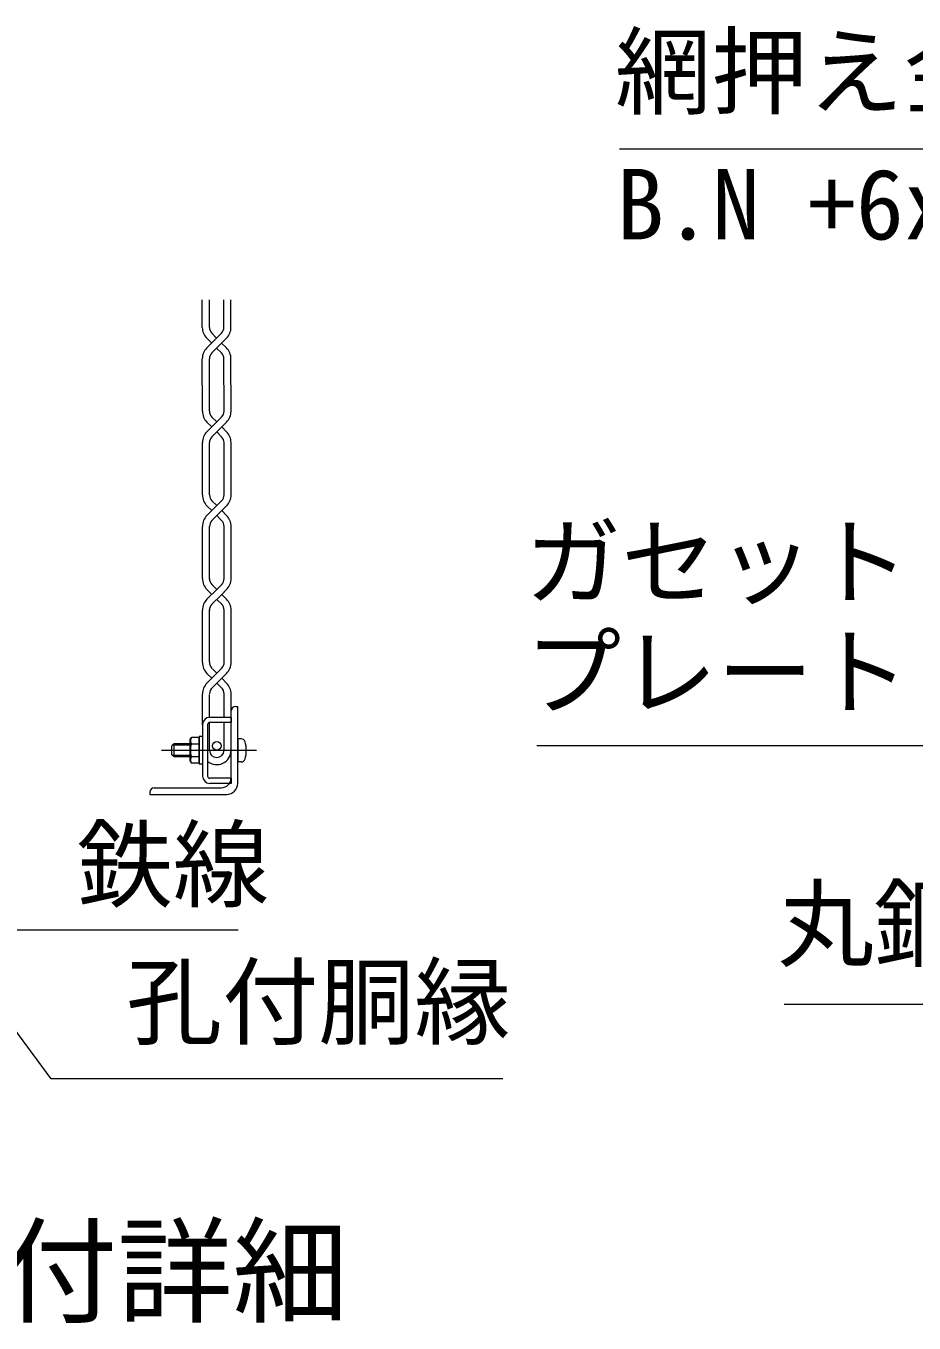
# Model space of a CAD drawing. Units: millimetres, scale not verified. Extents: x -12600 to 12600, y -8910 to 8910.
# Drawn here: x 3883 to 5701, y -621 to 2033 of the extents above; entities that cross this region are included whole.
import ezdxf
from ezdxf.enums import TextEntityAlignment as Align

# ---------------------------------------------------------------- set-up
doc = ezdxf.new("R2010")
doc.units = ezdxf.units.MM
doc.header["$LTSCALE"] = 60
doc.linetypes.add('USER1', pattern=[50.8, 31.75, -6.35, 6.35, -6.35])
doc.layers.add('0-0_D-TTL-TXT', color=7, linetype='Continuous')
for name, color, linetype, lineweight in [('0-1_D-BMK', 2, 'USER1', 13), ('0-4_D-STR1', 1, 'Continuous', 18), ('0-6_D-STR3', 3, 'Continuous', 13), ('0-9_D-STR-TXT', 7, 'Continuous', 9), ('0-A_D-STR2', 7, 'Continuous', 9)]:
    doc.layers.add(name, color=color, linetype=linetype, lineweight=lineweight)
doc.styles.add('ＭＳ ゴシック', font='')
doc.styles.get('ＭＳ ゴシック').set_extended_font_data('MS Gothic')

msp = doc.modelspace()

# ---------------------------------------------------------------- linework, layer by layer
at = {"layer": '0-1_D-BMK'}
msp.add_line((4354.73, 550.51), (4160.6, 550.51), dxfattribs=at)
at = {"layer": '0-4_D-STR1'}
for p, q in [((4311.89, 640.51), (4316.39, 640.51)), ((4316.39, 483.01), (4316.39, 640.51)), ((4302.89, 494.26), (4302.89, 631.51)), ((4136.39, 465.01), (4136.39, 460.51)), ((4136.39, 460.51), (4293.89, 460.51)), ((4145.39, 474.01), (4282.64, 474.01))]:
    msp.add_line(p, q, dxfattribs=at)
for centre, radius, start, end in [((4311.89, 631.51), 9, 90, 180), ((4282.64, 494.26), 20.25, 270, 0), ((4293.89, 483.01), 22.5, 270, 0), ((4145.39, 465.01), 9, 90, 180)]:
    msp.add_arc(centre, radius, start, end, dxfattribs=at)
at = {"layer": '0-6_D-STR3'}
for p, q in [((4302.89, 618.01), (4259.24, 618.01)), ((4302.89, 618.01), (4302.89, 607.66)), ((4244.39, 603.16), (4244.39, 497.86)), ((4254.74, 603.16), (4254.74, 497.86)), ((4302.89, 607.66), (4259.24, 607.66)), ((4185.89, 564.01), (4181.39, 559.51)), ((4181.39, 541.51), (4181.39, 559.51)), ((4219.19, 561.31), (4183.19, 561.31)), ((4185.89, 537.01), (4185.89, 564.01)), ((4219.19, 564.01), (4185.89, 564.01)), ((4219.19, 572.56), (4221.46, 576.49)), ((4219.19, 528.46), (4219.19, 572.56)), ((4237.19, 576.49), (4221.46, 576.49)), ((4237.19, 563.5), (4221.46, 563.5)), ((4237.19, 578.64), (4237.19, 522.39)), ((4244.39, 578.64), (4237.19, 578.64)), ((4237.19, 524.53), (4237.19, 576.49)), ((4316.39, 574.14), (4316.39, 526.89)), ((4323.26, 574.14), (4316.39, 574.14)), ((4185.89, 537.01), (4181.39, 541.51)), ((4219.19, 539.71), (4183.19, 539.71)), ((4219.19, 537.01), (4185.89, 537.01)), ((4237.19, 537.52), (4221.46, 537.52)), ((4219.19, 528.46), (4221.46, 524.53)), ((4237.19, 524.53), (4221.46, 524.53)), ((4244.39, 522.39), (4237.19, 522.39)), ((4323.26, 526.89), (4316.39, 526.89)), ((4302.89, 493.36), (4259.24, 493.36)), ((4302.89, 483.01), (4259.24, 483.01)), ((4302.89, 493.36), (4302.89, 483.01))]:
    msp.add_line(p, q, dxfattribs=at)
msp.add_circle((4273.51, 559.66), 9, dxfattribs=at)
for centre, radius, start, end in [((4259.24, 603.16), 14.85, 90, 180), ((4259.24, 603.16), 4.5, 90, 180), ((4230.95, 570), 11.5, 145.61585, 214.38415), ((4262.44, 550.51), 42.99, 162.4121, 197.5879), ((4323.26, 565.59), 8.55, 16.07286, 90), ((4270.94, 550.51), 63, 343.92714, 16.07286), ((4230.95, 531.03), 11.5, 145.61586, 214.38415), ((4323.26, 535.44), 8.55, 270, 343.92714), ((4259.24, 497.86), 14.85, 180, 270), ((4259.24, 497.86), 4.5, 180, 270)]:
    msp.add_arc(centre, radius, start, end, dxfattribs=at)
at = {"layer": '0-9_D-STR-TXT'}
for points in [[(5098.29, 1781.29), (6220.35, 1781.29), (5928.61, 1304.68)], [(4929.01, 560.29), (5824.17, 560.29), (6208.76, 986.94)], [(4317.35, 182.83), (3808.64, 182.83), (3554.61, 548.87)], [(4859.05, -121.46), (3934.2, -121.46), (3488.3, 482.97)], [(5435.11, 31.33), (6359.2, 31.33), (6567.04, 496.24)]]:
    msp.add_lwpolyline(points, dxfattribs=at)
at = {"layer": '0-A_D-STR2'}
for p, q in [((4243.88, 1416.08), (4243.88, 1472.42)), ((4258.32, 1416.09), (4258.32, 1472.42)), ((4288.15, 1416.09), (4288.15, 1472.42)), ((4302.58, 1416.08), (4302.58, 1472.42)), ((4273.23, 1394.1), (4253.11, 1373.97)), ((4253.11, 1393.8), (4263.03, 1383.89)), ((4263.33, 1404), (4273.23, 1394.1)), ((4283.44, 1383.89), (4263.33, 1363.78)), ((4283.14, 1404), (4273.23, 1394.1)), ((4293.36, 1393.8), (4283.44, 1383.89)), ((4283.44, 1383.89), (4293.36, 1373.97)), ((4273.23, 1373.68), (4283.14, 1363.78)), ((4244.01, 1244.54), (4243.88, 1351.7)), ((4258.45, 1244.55), (4258.32, 1351.68)), ((4288.28, 1244.55), (4288.15, 1351.68)), ((4302.71, 1244.54), (4302.58, 1351.7)), ((4253.24, 1222.27), (4263.15, 1212.35)), ((4263.46, 1232.46), (4273.36, 1222.56)), ((4293.49, 1222.27), (4283.57, 1212.35)), ((4283.57, 1212.35), (4263.46, 1192.24)), ((4273.36, 1202.14), (4283.27, 1192.24)), ((4283.57, 1212.35), (4293.49, 1202.43)), ((4244.17, 1073.18), (4244.01, 1180.16)), ((4258.6, 1073.19), (4258.45, 1180.14)), ((4288.43, 1073.19), (4288.28, 1180.14)), ((4302.87, 1073.18), (4302.71, 1180.16)), ((4273.52, 1051.2), (4253.39, 1031.07)), ((4253.39, 1050.9), (4263.31, 1040.99)), ((4263.61, 1061.1), (4273.52, 1051.2)), ((4283.72, 1040.99), (4263.61, 1020.87)), ((4283.42, 1061.1), (4273.52, 1051.2)), ((4244.17, 901.88), (4244.17, 1008.8)), ((4258.6, 900.75), (4258.6, 1008.78)), ((4273.52, 1030.78), (4283.42, 1020.87)), ((4288.43, 900.75), (4288.43, 1008.78)), ((4302.87, 901.88), (4302.87, 1008.8)), ((4273.52, 879.9), (4253.39, 859.78)), ((4253.39, 879.61), (4263.31, 869.69)), ((4262.8, 890.62), (4273.52, 879.9)), ((4284.23, 890.62), (4273.52, 879.9)), ((4293.64, 879.61), (4283.72, 869.69)), ((4283.72, 869.69), (4262.8, 848.76)), ((4273.52, 859.48), (4284.23, 848.77)), ((4283.72, 869.69), (4293.64, 859.78)), ((4244.17, 730.34), (4244.17, 837.5)), ((4258.6, 731.48), (4258.6, 838.64)), ((4288.43, 731.48), (4288.43, 838.64)), ((4302.87, 730.34), (4302.87, 837.5)), ((4264.4, 717.48), (4273.52, 708.36)), ((4284.23, 719.08), (4273.52, 708.36)), ((4273.52, 708.36), (4253.39, 688.24)), ((4253.39, 708.07), (4263.31, 698.15)), ((4283.72, 698.15), (4264.4, 678.83)), ((4293.64, 708.07), (4283.72, 698.15)), ((4283.72, 698.15), (4293.64, 688.24)), ((4244.17, 602.78), (4244.17, 665.96)), ((4258.6, 618), (4258.6, 664.83)), ((4273.52, 687.94), (4284.23, 677.23)), ((4288.43, 618.01), (4288.43, 667.1)), ((4302.87, 549.53), (4302.87, 665.96)), ((4258.6, 550.66), (4258.6, 607.62)), ((4288.43, 550.66), (4288.43, 607.66))]:
    msp.add_line(p, q, dxfattribs=at)
for points in [[(4283.27, 1232.46), (4273.36, 1222.56), (4253.24, 1202.43)], [(4293.64, 1050.9), (4283.72, 1040.99), (4293.64, 1031.07)]]:
    msp.add_lwpolyline(points, dxfattribs=at)
for centre, radius, start, end in [((4275.38, 1416.08), 31.5, 180, 225), ((4275.42, 1416.09), 17.1, 180, 225), ((4271.05, 1416.09), 17.1, 315, 0), ((4271.08, 1416.08), 31.5, 315, 0), ((4275.38, 1351.7), 31.5, 135, 180), ((4275.42, 1351.68), 17.1, 135.00055, 180), ((4271.05, 1351.68), 17.1, 0, 44.99915), ((4271.08, 1351.7), 31.5, 0, 45), ((4275.51, 1244.54), 31.5, 180, 225), ((4275.55, 1244.55), 17.1, 180, 225), ((4271.18, 1244.55), 17.1, 315, 0), ((4271.21, 1244.54), 31.5, 315, 0), ((4275.51, 1180.16), 31.5, 135, 180), ((4271.21, 1180.16), 31.5, 0, 45), ((4275.55, 1180.14), 17.1, 135.00055, 180), ((4271.18, 1180.14), 17.1, 0, 44.99915), ((4275.67, 1073.18), 31.5, 180, 225), ((4275.7, 1073.19), 17.1, 180, 225), ((4271.33, 1073.19), 17.1, 315, 0), ((4271.37, 1073.18), 31.5, 315, 0), ((4275.67, 1008.8), 31.5, 135, 180), ((4275.7, 1008.78), 17.1, 135.00055, 180), ((4271.33, 1008.78), 17.1, 0, 44.99915), ((4271.37, 1008.8), 31.5, 0, 45), ((4275.67, 901.88), 31.5, 180, 225), ((4275.67, 901.88), 17.1, 180, 225), ((4271.37, 901.88), 17.1, 315, 0), ((4271.37, 901.88), 31.5, 315, 0), ((4275.67, 837.5), 31.5, 135, 180), ((4275.67, 837.5), 17.1, 135, 180), ((4271.37, 837.5), 17.1, 0, 45), ((4271.37, 837.5), 31.5, 0, 45), ((4275.67, 730.34), 31.5, 180, 225), ((4275.67, 730.34), 17.1, 176.19604, 225), ((4271.37, 730.34), 17.1, 315, 3.80396), ((4271.37, 730.34), 31.5, 315, 0), ((4275.67, 665.96), 31.5, 135, 180), ((4275.67, 665.96), 17.1, 131.18669, 180), ((4271.37, 665.96), 17.1, 0, 48.80016), ((4271.37, 665.96), 31.5, 0, 45), ((4273.52, 550.66), 29.35, 230.23061, 0), ((4273.52, 550.66), 14.91, 180, 0)]:
    msp.add_arc(centre, radius, start, end, dxfattribs=at)

# ---------------------------------------------------------------- texts
at = {"layer": '0-0_D-TTL-TXT', "style": 'ＭＳ ゴシック'}
msp.add_text('ネットホルダー取付詳細', height=173.3, dxfattribs=at).set_placement((1942.06, -653.98), align=Align.BOTTOM_LEFT)
at = {"layer": '0-9_D-STR-TXT', "style": 'ＭＳ ゴシック'}
for s, p in [('網押え金具', (5089.15, 1823.99)), ('B.N +6x25', (5091.3, 1552.67)), ('ガセット', (4904.64, 820.94)), ('プレート', (4904.64, 595.39)), ('鉄線', (3986.8, 201.41)), ('丸鋼 φ6', (5422.16, 79.75)), ('孔付胴縁', (4087.73, -79.51))]:
    msp.add_text(s, height=144.3, dxfattribs=at).set_placement(p, align=Align.BOTTOM_LEFT)

doc.saveas('drawing.dxf')
